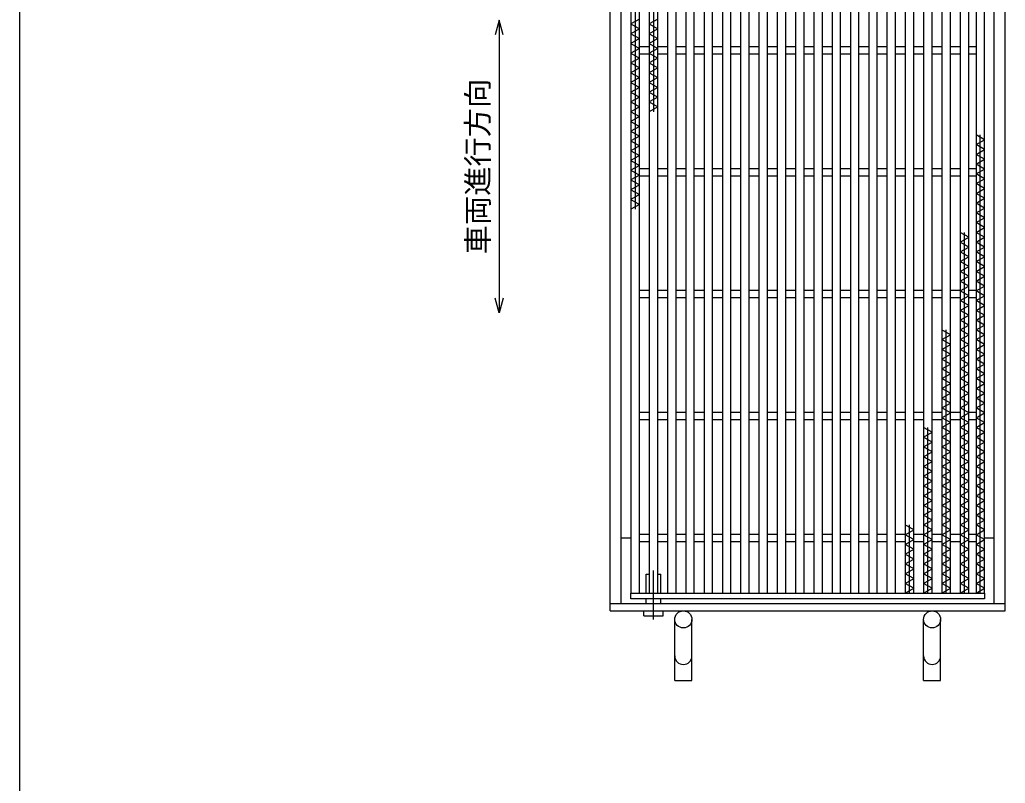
# Model space of a CAD drawing. Units: millimetres, scale not verified. Extents: x -1456 to 1389, y -1026 to 839.
# Drawn here: x -1379 to -571, y -383 to 244 of the extents above; entities that cross this region are included whole.
import ezdxf
from ezdxf.enums import TextEntityAlignment as Align

# ---------------------------------------------------------------- set-up
doc = ezdxf.new("R2010")
doc.units = ezdxf.units.MM
doc.header["$LTSCALE"] = 8
doc.linetypes.add('LONG_DASHED_DOTTED', pattern=[15.25, 12, -1.5, 0.25, -1.5])
for name, color, linetype, lineweight in [('0_2', 150, 'Continuous', 25), ('16', 3, 'Continuous', 25), ('19', 6, 'Continuous', 25), ('22', 4, 'Continuous', 25)]:
    doc.layers.add(name, color=color, linetype=linetype, lineweight=lineweight)
doc.styles.add('ベクトル', font='')
doc.styles.get('ベクトル').set_extended_font_data('ベクトル')

msp = doc.modelspace()

# ---------------------------------------------------------------- linework, layer by layer
at = {"layer": '0_2'}
msp.add_line((-1379.2, -921.2), (-1379.2, 838.8), dxfattribs=at)
at = {"layer": '16'}
for p, q in [((-878, 464), (-878, -227)), ((-874.5, 464), (-874.5, 88)), ((-871, -227), (-871, 464)), ((-863, 464), (-863, -227)), ((-859.5, 464), (-859.5, 168)), ((-856, -227), (-856, 464)), ((-848, 464), (-848, -227)), ((-841, -227), (-841, 464)), ((-833, 464), (-833, -227)), ((-826, -227), (-826, 464)), ((-818, 464), (-818, -227)), ((-811, -227), (-811, 464)), ((-803, 464), (-803, -227)), ((-796, -227), (-796, 464)), ((-788, 464), (-788, -227)), ((-781, -227), (-781, 464)), ((-773, 464), (-773, -227)), ((-766, -227), (-766, 464)), ((-758, 464), (-758, -227)), ((-751, -227), (-751, 464)), ((-743, 464), (-743, -227)), ((-736, -227), (-736, 464)), ((-728, 464), (-728, -227)), ((-721, -227), (-721, 464)), ((-713, 464), (-713, -227)), ((-706, -227), (-706, 464)), ((-698, 464), (-698, -227)), ((-691, -227), (-691, 464)), ((-683, 464), (-683, -227)), ((-676, -227), (-676, 464)), ((-668, 464), (-668, -227)), ((-661, -227), (-661, 464)), ((-653, 464), (-653, -227)), ((-646, -227), (-646, 464)), ((-638, 464), (-638, -227)), ((-631, -227), (-631, 464)), ((-623, 464), (-623, -227)), ((-616, -227), (-616, 464)), ((-608, 464), (-608, -227)), ((-601, -227), (-601, 464)), ((-595, 464), (-595, -227)), ((-588, -227), (-588, 464)), ((-871, 244), (-878, 240)), ((-856, 244), (-863, 240)), ((-878, 240), (-871, 236)), ((-871, 236), (-878, 232)), ((-863, 240), (-856, 236)), ((-856, 236), (-863, 232)), ((-878, 232), (-871, 228)), ((-871, 228), (-878, 224)), ((-863, 232), (-856, 228)), ((-856, 228), (-863, 224)), ((-878, 224), (-871, 220)), ((-871, 220), (-878, 216)), ((-871, 221.5), (-863, 221.5)), ((-863, 224), (-856, 220)), ((-856, 220), (-863, 216)), ((-856, 221.5), (-848, 221.5)), ((-841, 221.5), (-833, 221.5)), ((-826, 221.5), (-818, 221.5)), ((-811, 221.5), (-803, 221.5)), ((-796, 221.5), (-788, 221.5)), ((-781, 221.5), (-773, 221.5)), ((-766, 221.5), (-758, 221.5)), ((-751, 221.5), (-743, 221.5)), ((-736, 221.5), (-728, 221.5)), ((-721, 221.5), (-713, 221.5)), ((-706, 221.5), (-698, 221.5)), ((-691, 221.5), (-683, 221.5)), ((-676, 221.5), (-668, 221.5)), ((-661, 221.5), (-653, 221.5)), ((-646, 221.5), (-638, 221.5)), ((-631, 221.5), (-623, 221.5)), ((-616, 221.5), (-608, 221.5)), ((-601, 221.5), (-595, 221.5)), ((-878, 216), (-871, 212)), ((-871, 212), (-878, 208)), ((-871, 215.5), (-863, 215.5)), ((-863, 216), (-856, 212)), ((-856, 212), (-863, 208)), ((-856, 215.5), (-848, 215.5)), ((-841, 215.5), (-833, 215.5)), ((-826, 215.5), (-818, 215.5)), ((-811, 215.5), (-803, 215.5)), ((-796, 215.5), (-788, 215.5)), ((-781, 215.5), (-773, 215.5)), ((-766, 215.5), (-758, 215.5)), ((-751, 215.5), (-743, 215.5)), ((-736, 215.5), (-728, 215.5)), ((-721, 215.5), (-713, 215.5)), ((-706, 215.5), (-698, 215.5)), ((-691, 215.5), (-683, 215.5)), ((-676, 215.5), (-668, 215.5)), ((-661, 215.5), (-653, 215.5)), ((-646, 215.5), (-638, 215.5)), ((-631, 215.5), (-623, 215.5)), ((-616, 215.5), (-608, 215.5)), ((-601, 215.5), (-595, 215.5)), ((-878, 208), (-871, 204)), ((-871, 204), (-878, 200)), ((-863, 208), (-856, 204)), ((-856, 204), (-863, 200)), ((-878, 200), (-871, 196)), ((-871, 196), (-878, 192)), ((-863, 200), (-856, 196)), ((-856, 196), (-863, 192)), ((-878, 192), (-871, 188)), ((-871, 188), (-878, 184)), ((-863, 192), (-856, 188)), ((-856, 188), (-863, 184)), ((-878, 184), (-871, 180)), ((-871, 180), (-878, 176)), ((-863, 184), (-856, 180)), ((-856, 180), (-863, 176)), ((-878, 176), (-871, 172)), ((-871, 172), (-878, 168)), ((-863, 176), (-856, 172)), ((-856, 172), (-863, 168)), ((-878, 168), (-871, 164)), ((-871, 164), (-878, 160)), ((-878, 160), (-871, 156)), ((-871, 156), (-878, 152)), ((-878, 152), (-871, 148)), ((-871, 148), (-878, 144)), ((-588, 145), (-595, 149)), ((-591.5, -227), (-591.5, 149)), ((-878, 144), (-871, 140)), ((-871, 140), (-878, 136)), ((-595, 141), (-588, 145)), ((-588, 137), (-595, 141)), ((-878, 136), (-871, 132)), ((-871, 132), (-878, 128)), ((-595, 133), (-588, 137)), ((-588, 129), (-595, 133)), ((-878, 128), (-871, 124)), ((-871, 124), (-878, 120)), ((-871, 121.5), (-863, 121.5)), ((-856, 121.5), (-848, 121.5)), ((-841, 121.5), (-833, 121.5)), ((-826, 121.5), (-818, 121.5)), ((-811, 121.5), (-803, 121.5)), ((-796, 121.5), (-788, 121.5)), ((-781, 121.5), (-773, 121.5)), ((-766, 121.5), (-758, 121.5)), ((-751, 121.5), (-743, 121.5)), ((-736, 121.5), (-728, 121.5)), ((-721, 121.5), (-713, 121.5)), ((-706, 121.5), (-698, 121.5)), ((-691, 121.5), (-683, 121.5)), ((-676, 121.5), (-668, 121.5)), ((-661, 121.5), (-653, 121.5)), ((-646, 121.5), (-638, 121.5)), ((-631, 121.5), (-623, 121.5)), ((-616, 121.5), (-608, 121.5)), ((-601, 121.5), (-595, 121.5)), ((-595, 125), (-588, 129)), ((-588, 121), (-595, 125)), ((-878, 120), (-871, 116)), ((-871, 116), (-878, 112)), ((-871, 115.5), (-863, 115.5)), ((-856, 115.5), (-848, 115.5)), ((-841, 115.5), (-833, 115.5)), ((-826, 115.5), (-818, 115.5)), ((-811, 115.5), (-803, 115.5)), ((-796, 115.5), (-788, 115.5)), ((-781, 115.5), (-773, 115.5)), ((-766, 115.5), (-758, 115.5)), ((-751, 115.5), (-743, 115.5)), ((-736, 115.5), (-728, 115.5)), ((-721, 115.5), (-713, 115.5)), ((-706, 115.5), (-698, 115.5)), ((-691, 115.5), (-683, 115.5)), ((-676, 115.5), (-668, 115.5)), ((-661, 115.5), (-653, 115.5)), ((-646, 115.5), (-638, 115.5)), ((-631, 115.5), (-623, 115.5)), ((-616, 115.5), (-608, 115.5)), ((-601, 115.5), (-595, 115.5)), ((-595, 117), (-588, 121)), ((-588, 113), (-595, 117)), ((-878, 112), (-871, 108)), ((-871, 108), (-878, 104)), ((-595, 109), (-588, 113)), ((-588, 105), (-595, 109)), ((-878, 104), (-871, 100)), ((-871, 100), (-878, 96)), ((-595, 101), (-588, 105)), ((-588, 97), (-595, 101)), ((-595, 93), (-588, 97)), ((-878, 96), (-871, 92)), ((-871, 92), (-878, 88)), ((-588, 89), (-595, 93)), ((-595, 85), (-588, 89)), ((-588, 81), (-595, 85)), ((-595, 77), (-588, 81)), ((-588, 73), (-595, 77)), ((-595, 69), (-588, 73)), ((-601, 65), (-608, 69)), ((-608, 61), (-601, 65)), ((-604.5, -227), (-604.5, 69)), ((-588, 65), (-595, 69)), ((-595, 61), (-588, 65)), ((-601, 57), (-608, 61)), ((-608, 53), (-601, 57)), ((-588, 57), (-595, 61)), ((-595, 53), (-588, 57)), ((-601, 49), (-608, 53)), ((-608, 45), (-601, 49)), ((-588, 49), (-595, 53)), ((-595, 45), (-588, 49)), ((-601, 41), (-608, 45)), ((-608, 37), (-601, 41)), ((-588, 41), (-595, 45)), ((-595, 37), (-588, 41)), ((-601, 33), (-608, 37)), ((-608, 29), (-601, 33)), ((-588, 33), (-595, 37)), ((-595, 29), (-588, 33)), ((-601, 25), (-608, 29)), ((-608, 21), (-601, 25)), ((-588, 25), (-595, 29)), ((-595, 21), (-588, 25)), ((-871, 21.5), (-863, 21.5)), ((-856, 21.5), (-848, 21.5)), ((-841, 21.5), (-833, 21.5)), ((-826, 21.5), (-818, 21.5)), ((-811, 21.5), (-803, 21.5)), ((-796, 21.5), (-788, 21.5)), ((-781, 21.5), (-773, 21.5)), ((-766, 21.5), (-758, 21.5)), ((-751, 21.5), (-743, 21.5)), ((-736, 21.5), (-728, 21.5)), ((-721, 21.5), (-713, 21.5)), ((-706, 21.5), (-698, 21.5)), ((-691, 21.5), (-683, 21.5)), ((-676, 21.5), (-668, 21.5)), ((-661, 21.5), (-653, 21.5)), ((-646, 21.5), (-638, 21.5)), ((-631, 21.5), (-623, 21.5)), ((-616, 21.5), (-608, 21.5)), ((-601, 17), (-608, 21)), ((-608, 13), (-601, 17)), ((-601, 21.5), (-595, 21.5)), ((-588, 17), (-595, 21)), ((-595, 13), (-588, 17)), ((-871, 15.5), (-863, 15.5)), ((-856, 15.5), (-848, 15.5)), ((-841, 15.5), (-833, 15.5)), ((-826, 15.5), (-818, 15.5)), ((-811, 15.5), (-803, 15.5)), ((-796, 15.5), (-788, 15.5)), ((-781, 15.5), (-773, 15.5)), ((-766, 15.5), (-758, 15.5)), ((-751, 15.5), (-743, 15.5)), ((-736, 15.5), (-728, 15.5)), ((-721, 15.5), (-713, 15.5)), ((-706, 15.5), (-698, 15.5)), ((-691, 15.5), (-683, 15.5)), ((-676, 15.5), (-668, 15.5)), ((-661, 15.5), (-653, 15.5)), ((-646, 15.5), (-638, 15.5)), ((-631, 15.5), (-623, 15.5)), ((-616, 15.5), (-608, 15.5)), ((-601, 9), (-608, 13)), ((-608, 5), (-601, 9)), ((-601, 15.5), (-595, 15.5)), ((-588, 9), (-595, 13)), ((-595, 5), (-588, 9)), ((-601, 1), (-608, 5)), ((-608, -3), (-601, 1)), ((-588, 1), (-595, 5)), ((-595, -3), (-588, 1)), ((-601, -7), (-608, -3)), ((-608, -11), (-601, -7)), ((-588, -7), (-595, -3)), ((-595, -11), (-588, -7)), ((-616, -15), (-623, -11)), ((-623, -19), (-616, -15)), ((-619.5, -227), (-619.5, -11)), ((-601, -15), (-608, -11)), ((-608, -19), (-601, -15)), ((-588, -15), (-595, -11)), ((-595, -19), (-588, -15)), ((-616, -23), (-623, -19)), ((-623, -27), (-616, -23)), ((-601, -23), (-608, -19)), ((-608, -27), (-601, -23)), ((-588, -23), (-595, -19)), ((-595, -27), (-588, -23)), ((-616, -31), (-623, -27)), ((-623, -35), (-616, -31)), ((-601, -31), (-608, -27)), ((-608, -35), (-601, -31)), ((-588, -31), (-595, -27)), ((-595, -35), (-588, -31)), ((-616, -39), (-623, -35)), ((-623, -43), (-616, -39)), ((-601, -39), (-608, -35)), ((-608, -43), (-601, -39)), ((-588, -39), (-595, -35)), ((-595, -43), (-588, -39)), ((-616, -47), (-623, -43)), ((-623, -51), (-616, -47)), ((-601, -47), (-608, -43)), ((-608, -51), (-601, -47)), ((-588, -47), (-595, -43)), ((-595, -51), (-588, -47)), ((-616, -55), (-623, -51)), ((-623, -59), (-616, -55)), ((-601, -55), (-608, -51)), ((-608, -59), (-601, -55)), ((-588, -55), (-595, -51)), ((-595, -59), (-588, -55)), ((-616, -63), (-623, -59)), ((-623, -67), (-616, -63)), ((-601, -63), (-608, -59)), ((-608, -67), (-601, -63)), ((-588, -63), (-595, -59)), ((-595, -67), (-588, -63)), ((-616, -71), (-623, -67)), ((-623, -75), (-616, -71)), ((-601, -71), (-608, -67)), ((-608, -75), (-601, -71)), ((-588, -71), (-595, -67)), ((-595, -75), (-588, -71)), ((-871, -78.5), (-863, -78.5)), ((-856, -78.5), (-848, -78.5)), ((-841, -78.5), (-833, -78.5)), ((-826, -78.5), (-818, -78.5)), ((-811, -78.5), (-803, -78.5)), ((-796, -78.5), (-788, -78.5)), ((-781, -78.5), (-773, -78.5)), ((-766, -78.5), (-758, -78.5)), ((-751, -78.5), (-743, -78.5)), ((-736, -78.5), (-728, -78.5)), ((-721, -78.5), (-713, -78.5)), ((-706, -78.5), (-698, -78.5)), ((-691, -78.5), (-683, -78.5)), ((-676, -78.5), (-668, -78.5)), ((-661, -78.5), (-653, -78.5)), ((-646, -78.5), (-638, -78.5)), ((-631, -78.5), (-623, -78.5)), ((-616, -79), (-623, -75)), ((-623, -83), (-616, -79)), ((-616, -78.5), (-608, -78.5)), ((-601, -79), (-608, -75)), ((-608, -83), (-601, -79)), ((-601, -78.5), (-595, -78.5)), ((-588, -79), (-595, -75)), ((-595, -83), (-588, -79)), ((-871, -84.5), (-863, -84.5)), ((-856, -84.5), (-848, -84.5)), ((-841, -84.5), (-833, -84.5)), ((-826, -84.5), (-818, -84.5)), ((-811, -84.5), (-803, -84.5)), ((-796, -84.5), (-788, -84.5)), ((-781, -84.5), (-773, -84.5)), ((-766, -84.5), (-758, -84.5)), ((-751, -84.5), (-743, -84.5)), ((-736, -84.5), (-728, -84.5)), ((-721, -84.5), (-713, -84.5)), ((-706, -84.5), (-698, -84.5)), ((-691, -84.5), (-683, -84.5)), ((-676, -84.5), (-668, -84.5)), ((-661, -84.5), (-653, -84.5)), ((-646, -84.5), (-638, -84.5)), ((-631, -84.5), (-623, -84.5)), ((-616, -87), (-623, -83)), ((-623, -91), (-616, -87)), ((-616, -84.5), (-608, -84.5)), ((-601, -87), (-608, -83)), ((-608, -91), (-601, -87)), ((-601, -84.5), (-595, -84.5)), ((-588, -87), (-595, -83)), ((-595, -91), (-588, -87)), ((-631, -95), (-638, -91)), ((-638, -99), (-631, -95)), ((-634.5, -227), (-634.5, -91)), ((-616, -95), (-623, -91)), ((-623, -99), (-616, -95)), ((-601, -95), (-608, -91)), ((-608, -99), (-601, -95)), ((-588, -95), (-595, -91)), ((-595, -99), (-588, -95)), ((-631, -103), (-638, -99)), ((-638, -107), (-631, -103)), ((-616, -103), (-623, -99)), ((-623, -107), (-616, -103)), ((-601, -103), (-608, -99)), ((-608, -107), (-601, -103)), ((-588, -103), (-595, -99)), ((-595, -107), (-588, -103)), ((-631, -111), (-638, -107)), ((-638, -115), (-631, -111)), ((-616, -111), (-623, -107)), ((-623, -115), (-616, -111)), ((-601, -111), (-608, -107)), ((-608, -115), (-601, -111)), ((-588, -111), (-595, -107)), ((-595, -115), (-588, -111)), ((-631, -119), (-638, -115)), ((-638, -123), (-631, -119)), ((-616, -119), (-623, -115)), ((-623, -123), (-616, -119)), ((-601, -119), (-608, -115)), ((-608, -123), (-601, -119)), ((-588, -119), (-595, -115)), ((-595, -123), (-588, -119)), ((-631, -127), (-638, -123)), ((-638, -131), (-631, -127)), ((-616, -127), (-623, -123)), ((-623, -131), (-616, -127)), ((-601, -127), (-608, -123)), ((-608, -131), (-601, -127)), ((-588, -127), (-595, -123)), ((-595, -131), (-588, -127)), ((-631, -135), (-638, -131)), ((-638, -139), (-631, -135)), ((-616, -135), (-623, -131)), ((-623, -139), (-616, -135)), ((-601, -135), (-608, -131)), ((-608, -139), (-601, -135)), ((-588, -135), (-595, -131)), ((-595, -139), (-588, -135)), ((-631, -143), (-638, -139)), ((-638, -147), (-631, -143)), ((-616, -143), (-623, -139)), ((-623, -147), (-616, -143)), ((-601, -143), (-608, -139)), ((-608, -147), (-601, -143)), ((-588, -143), (-595, -139)), ((-595, -147), (-588, -143)), ((-631, -151), (-638, -147)), ((-638, -155), (-631, -151)), ((-616, -151), (-623, -147)), ((-623, -155), (-616, -151)), ((-601, -151), (-608, -147)), ((-608, -155), (-601, -151)), ((-588, -151), (-595, -147)), ((-595, -155), (-588, -151)), ((-631, -159), (-638, -155)), ((-638, -163), (-631, -159)), ((-616, -159), (-623, -155)), ((-623, -163), (-616, -159)), ((-601, -159), (-608, -155)), ((-608, -163), (-601, -159)), ((-588, -159), (-595, -155)), ((-595, -163), (-588, -159)), ((-631, -167), (-638, -163)), ((-638, -171), (-631, -167)), ((-616, -167), (-623, -163)), ((-623, -171), (-616, -167)), ((-601, -167), (-608, -163)), ((-608, -171), (-601, -167)), ((-588, -167), (-595, -163)), ((-595, -171), (-588, -167)), ((-646, -175), (-653, -171)), ((-653, -179), (-646, -175)), ((-649.5, -227), (-649.5, -171)), ((-631, -175), (-638, -171)), ((-638, -179), (-631, -175)), ((-616, -175), (-623, -171)), ((-623, -179), (-616, -175)), ((-601, -175), (-608, -171)), ((-608, -179), (-601, -175)), ((-588, -175), (-595, -171)), ((-595, -179), (-588, -175)), ((-871, -178.5), (-863, -178.5)), ((-871, -184.5), (-863, -184.5)), ((-856, -178.5), (-848, -178.5)), ((-856, -184.5), (-848, -184.5)), ((-841, -178.5), (-833, -178.5)), ((-841, -184.5), (-833, -184.5)), ((-826, -178.5), (-818, -178.5)), ((-826, -184.5), (-818, -184.5)), ((-811, -178.5), (-803, -178.5)), ((-811, -184.5), (-803, -184.5)), ((-796, -178.5), (-788, -178.5)), ((-796, -184.5), (-788, -184.5)), ((-781, -178.5), (-773, -178.5)), ((-781, -184.5), (-773, -184.5)), ((-766, -178.5), (-758, -178.5)), ((-766, -184.5), (-758, -184.5)), ((-751, -178.5), (-743, -178.5)), ((-751, -184.5), (-743, -184.5)), ((-736, -178.5), (-728, -178.5)), ((-736, -184.5), (-728, -184.5)), ((-721, -178.5), (-713, -178.5)), ((-721, -184.5), (-713, -184.5)), ((-706, -178.5), (-698, -178.5)), ((-706, -184.5), (-698, -184.5)), ((-691, -178.5), (-683, -178.5)), ((-691, -184.5), (-683, -184.5)), ((-676, -178.5), (-668, -178.5)), ((-676, -184.5), (-668, -184.5)), ((-661, -178.5), (-653, -178.5)), ((-661, -184.5), (-653, -184.5)), ((-646, -183), (-653, -179)), ((-653, -187), (-646, -183)), ((-646, -178.5), (-638, -178.5)), ((-646, -184.5), (-638, -184.5)), ((-631, -183), (-638, -179)), ((-638, -187), (-631, -183)), ((-631, -178.5), (-623, -178.5)), ((-631, -184.5), (-623, -184.5)), ((-616, -183), (-623, -179)), ((-623, -187), (-616, -183)), ((-616, -178.5), (-608, -178.5)), ((-616, -184.5), (-608, -184.5)), ((-601, -183), (-608, -179)), ((-608, -187), (-601, -183)), ((-601, -178.5), (-595, -178.5)), ((-601, -184.5), (-595, -184.5)), ((-588, -183), (-595, -179)), ((-595, -187), (-588, -183)), ((-646, -191), (-653, -187)), ((-653, -195), (-646, -191)), ((-631, -191), (-638, -187)), ((-638, -195), (-631, -191)), ((-616, -191), (-623, -187)), ((-623, -195), (-616, -191)), ((-601, -191), (-608, -187)), ((-608, -195), (-601, -191)), ((-588, -191), (-595, -187)), ((-595, -195), (-588, -191)), ((-646, -199), (-653, -195)), ((-653, -203), (-646, -199)), ((-631, -199), (-638, -195)), ((-638, -203), (-631, -199)), ((-616, -199), (-623, -195)), ((-623, -203), (-616, -199)), ((-601, -199), (-608, -195)), ((-608, -203), (-601, -199)), ((-588, -199), (-595, -195)), ((-595, -203), (-588, -199)), ((-646, -207), (-653, -203)), ((-653, -211), (-646, -207)), ((-631, -207), (-638, -203)), ((-638, -211), (-631, -207)), ((-616, -207), (-623, -203)), ((-623, -211), (-616, -207)), ((-601, -207), (-608, -203)), ((-608, -211), (-601, -207)), ((-588, -207), (-595, -203)), ((-595, -211), (-588, -207)), ((-646, -215), (-653, -211)), ((-653, -219), (-646, -215)), ((-631, -215), (-638, -211)), ((-638, -219), (-631, -215)), ((-616, -215), (-623, -211)), ((-623, -219), (-616, -215)), ((-601, -215), (-608, -211)), ((-608, -219), (-601, -215)), ((-588, -215), (-595, -211)), ((-595, -219), (-588, -215)), ((-646, -223), (-653, -219)), ((-653, -227), (-646, -223)), ((-631, -223), (-638, -219)), ((-638, -227), (-631, -223)), ((-616, -223), (-623, -219)), ((-623, -227), (-616, -223)), ((-601, -223), (-608, -219)), ((-608, -227), (-601, -223)), ((-588, -223), (-595, -219)), ((-595, -227), (-588, -223)), ((-878, -227), (-588, -227)), ((-878, -231.5), (-878, -227)), ((-878, -227), (-871, -227)), ((-588, -231.5), (-878, -231.5)), ((-863, -227), (-856, -227)), ((-848, -227), (-841, -227)), ((-833, -227), (-826, -227)), ((-818, -227), (-811, -227)), ((-803, -227), (-796, -227)), ((-788, -227), (-781, -227)), ((-773, -227), (-766, -227)), ((-758, -227), (-751, -227)), ((-743, -227), (-736, -227)), ((-728, -227), (-721, -227)), ((-713, -227), (-706, -227)), ((-698, -227), (-691, -227)), ((-683, -227), (-676, -227)), ((-668, -227), (-661, -227)), ((-653, -227), (-646, -227)), ((-638, -227), (-631, -227)), ((-623, -227), (-616, -227)), ((-608, -227), (-601, -227)), ((-595, -227), (-588, -227)), ((-588, -227), (-588, -231.5))]:
    msp.add_line(p, q, dxfattribs=at)
at = {"layer": '19'}
for p, q in [((-895, -241.5), (-895, 478.5)), ((-571, -241.5), (-571, 478.5)), ((-886, -235.5), (-886, 472.5)), ((-580, -235.5), (-580, 472.5)), ((-886, -181.5), (-878, -181.5)), ((-588, -181.5), (-580, -181.5)), ((-865.5, -227), (-865.5, -211.5)), ((-865.5, -211.5), (-863, -211.5)), ((-856, -211.5), (-853.5, -211.5)), ((-853.5, -227), (-853.5, -211.5)), ((-865.5, -235.5), (-865.5, -231.5)), ((-853.5, -235.5), (-853.5, -231.5)), ((-895, -235.5), (-571, -235.5)), ((-895, -241.5), (-571, -241.5)), ((-867.5, -245.5), (-867.5, -241.5)), ((-851.5, -245.5), (-851.5, -241.5)), ((-867.5, -245.5), (-851.5, -245.5)), ((-842, -298.5), (-842, -248.5)), ((-828, -298.5), (-828, -248.5)), ((-638, -298.5), (-638, -248.5)), ((-624, -298.5), (-624, -248.5)), ((-842, -298.5), (-828, -298.5)), ((-638, -298.5), (-624, -298.5))]:
    msp.add_line(p, q, dxfattribs=at)
at = {"layer": '19', "linetype": 'LONG_DASHED_DOTTED'}
msp.add_line((-859.5, -248.5), (-859.5, -208.5), dxfattribs=at)
at = {"layer": '19'}
for centre in [(-835, -248.5), (-631, -248.5)]:
    msp.add_circle(centre, 7, dxfattribs=at)
for centre in [(-835, -278.5), (-631, -278.5)]:
    msp.add_arc(centre, 7, 180, 0, dxfattribs=at)
at = {"layer": '22'}
for p, q in [((-986, 243), (-989.2, 231)), ((-982.8, 231), (-986, 243)), ((-986, 243), (-986, 3)), ((-986, 3), (-989.2, 15)), ((-982.8, 15), (-986, 3))]:
    msp.add_line(p, q, dxfattribs=at)

# ---------------------------------------------------------------- texts
at = {"layer": '22', "color": 2, "style": 'ベクトル'}
msp.add_text('車両進行方向', height=17.6, rotation=90, dxfattribs=at).set_placement((-1003.6, 51), align=Align.MIDDLE_LEFT)

doc.saveas('drawing.dxf')
